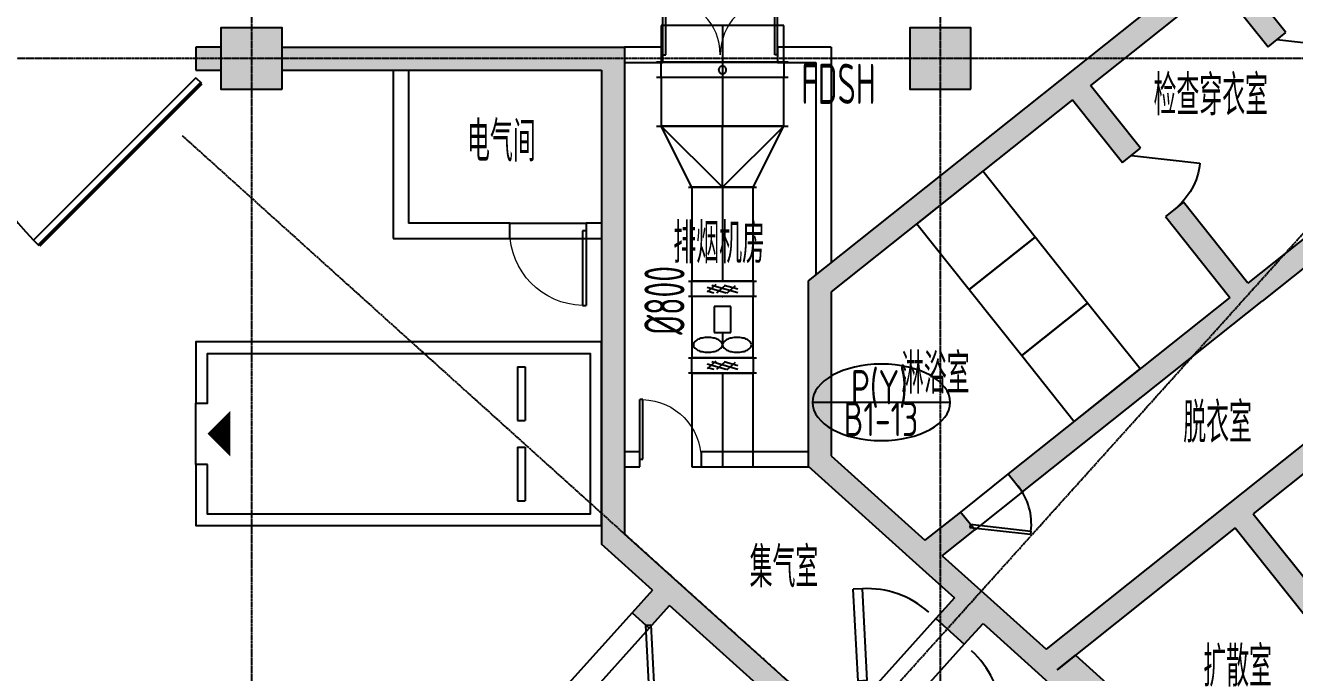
# Model space of a CAD drawing. Extents: x -20827274 to 1300756471, y -549375 to 3431892.
# Drawn here: x 65788 to 82370, y -263530 to -255077 of the extents above; entities that cross this region are included whole.
import ezdxf

# ---------------------------------------------------------------- set-up
doc = ezdxf.new("R2010")
doc.units = 0
doc.header["$LTSCALE"] = 10
for name, pattern in [('CENTER2', [1.125, 0.75, -0.125, 0.125, -0.125]), ('暖附图底图$0$DASH', [0.35, 0.25, -0.1]), ('暖附图底图$0$DOTE', [2.42, 2, -0.2, 0.02, -0.2])]:
    doc.linetypes.add(name, pattern=pattern)
for name, color, linetype in [('1-zs', 3, 'Continuous'), ('1-标注暖通', 4, 'Continuous'), ('DUCT-排烟中心线', 5, 'CENTER2'), ('DUCT-排烟标注', 3, 'Continuous'), ('DUCT-排烟法兰', 4, 'Continuous'), ('DUCT-排烟管', 2, 'Continuous'), ('DUCT-排烟管端线', 4, 'Continuous'), ('DUCT-排烟管设备', 7, 'Continuous'), ('DUCT-排烟阀门', 7, 'Continuous'), ('H-暖通设备', 181, 'Continuous'), ('PUB_HATCH', 8, 'Continuous'), ('暖附图底图$0$00-停车位', 8, 'Continuous'), ('暖附图底图$0$1-标注暖通', 8, 'Continuous'), ('暖附图底图$0$A-COLUMN', 8, 'Continuous'), ('暖附图底图$0$A-ROOM_NAME', 8, 'Continuous'), ('暖附图底图$0$A-WALL', 8, 'Continuous'), ('暖附图底图$0$A-WINDOW', 8, 'Continuous'), ('暖附图底图$0$DOOR_FIRE', 8, 'Continuous'), ('暖附图底图$0$DOTE', 8, 'Continuous'), ('暖附图底图$0$PUB_HATCH', 8, 'Continuous'), ('暖附图底图$0$WINDOW', 8, 'Continuous'), ('暖附图底图$0$WINDOW_RF', 8, 'Continuous')]:
    doc.layers.add(name, color=color, linetype=linetype)
doc.styles.add('8B2_02', font='tssdeng.shx', dxfattribs={"width": 0.6, "bigfont": 'TSSDCHN.shx'})
doc.styles.add('暖附图底图$0$8B2_02', font='tssdeng.shx', dxfattribs={"width": 0.6, "bigfont": 'TSSDCHN.shx'})

# ---------------------------------------------------------------- blocks, each defined once
blk = doc.blocks.new('$轴流风机$00000011')
for p, q in [((-500, 500, 0), (-500, -500, 0)), ((500, 500, 0), (-500, 500, 0)), ((500, -500, 0), (500, 500, 0)), ((-339, 135, 0), (-339, -135, 0)), ((88, 135, 0), (-339, 135, 0)), ((88, -135, 0), (88, 135, 0)), ((88, 0, 0), (288, 0, 0)), ((-339, -135, 0), (88, -135, 0)), ((-500, -500, 0), (500, -500, 0))]:
    blk.add_line(p, q)
for centre, radius, start, end in [((355, 329, 0), 170, 129.1821, 153.0603), ((288, 410, 0), 64.8, 90, 129.1821), ((288, 410, 0), 64.8, 50.8179, 90), ((222, 329, 0), 170, 26.9397, 50.8179), ((633, 238, 0), 465, 168.1126, 180), ((633, 238, 0), 465, 180, 191.8874), ((462, 274, 0), 291, 153.0603, 168.1126), ((115, 274, 0), 291, 11.8874, 26.9397), ((-56, 238, 0), 465, 0, 11.8874), ((-56, 238, 0), 465, 348.1126, 0), ((462, 202, 0), 291, 191.8874, 206.9397), ((355, 148, 0), 170, 206.9397, 230.8179), ((288, 66, 0), 64.8, 230.8179, 270), ((288, 66, 0), 64.8, 270, 309.1821), ((222, 148, 0), 170, 309.1821, 333.0603), ((115, 202, 0), 291, 333.0603, 348.1126), ((633, -238, 0), 465, 168.1126, 180), ((462, -202, 0), 291, 153.0603, 168.1126), ((355, -148, 0), 170, 129.1821, 153.0603), ((288, -66, 0), 64.8, 90, 129.1821), ((288, -66, 0), 64.8, 50.8179, 90), ((222, -148, 0), 170, 26.9397, 50.8179), ((115, -202, 0), 291, 11.8874, 26.9397), ((-56, -238, 0), 465, 0, 11.8874), ((633, -238, 0), 465, 180, 191.8874), ((462, -274, 0), 291, 191.8874, 206.9397), ((355, -329, 0), 170, 206.9397, 230.8179), ((222, -329, 0), 170, 309.1821, 333.0603), ((115, -274, 0), 291, 333.0603, 348.1126), ((-56, -238, 0), 465, 348.1126, 0), ((288, -410, 0), 64.8, 230.8179, 270), ((288, -410, 0), 64.8, 270, 309.1821)]:
    blk.add_arc(centre, radius, start, end)
for p in [(-500, 0, 0), (500, 0, 0)]:
    blk.add_point(p)
blk = doc.blocks.new('暖附图底图$0$车位2400x5300')
at = {"layer": '暖附图底图$0$00-停车位', "color": 251}
for p, q in [((-875, -1000), (-175, -1000)), ((-875, -1100), (-875, -1000)), ((-875, -1100), (-175, -1100)), ((-175, -1100), (-175, -1000)), ((175, -1000), (875, -1000)), ((175, -1100), (175, -1000)), ((175, -1100), (875, -1100)), ((875, -1100), (875, -1000)), ((400, -5300), (-400, -5300))]:
    blk.add_line(p, q, dxfattribs=at)
blk.add_lwpolyline([(400, -5150), (400, -5300), (1200, -5300), (1200, 0), (-1200, 0), (-1200, -5300), (-400, -5300), (-400, -5150), (-1050, -5150), (-1050, -150), (1050, -150), (1050, -5150), (400, -5150)], dxfattribs=at)
blk.add_lwpolyline([(0, -5150, 0, 600, 0), (0, -4850, 600, 600, 0)], format="xyseb", dxfattribs=at)
blk = doc.blocks.new('_FZH')
blk.add_lwpolyline([(-0.5, -0.5), (0.5, -0.5), (0.5, 0.5), (-0.5, 0.5)], close=True)
at = {"layer": 'PUB_HATCH'}
blk.add_solid([(-0.5, -0.5), (0.5, -0.5), (-0.5, 0.5), (0.5, 0.5)], dxfattribs=at)
blk = doc.blocks.new('暖附图底图$0$$DorLib2D$00000091')
for p, q in [((-0.5, 0.0417), (-0.1464, 0.3952)), ((-0.1464, 0.3952), (-0.1582, 0.407)), ((0.1464, 0.3952), (0.1582, 0.407)), ((0.5, 0.0417), (0.1464, 0.3952)), ((-0.5, 0.0417), (-0.5118, 0.0535)), ((0.5, 0.0417), (0.5118, 0.0535))]:
    blk.add_line(p, q)
at = {"const_width": 0.00833}
for points in [[(-0.5118, 0.0535), (-0.1582, 0.407)], [(0.5118, 0.0535), (0.1582, 0.407)]]:
    blk.add_lwpolyline(points, dxfattribs=at)
for centre, start, end in [((-0.5, 0.0417), 0, 45), ((0.5, 0.0417), 135, 180)]:
    blk.add_arc(centre, 0.5, start, end)
blk = doc.blocks.new('暖附图底图$0$$DorLib2D$00000081')
for p, q in [((-0.207, 0.774), (-0.169, 0.811)), ((0.5, 0.067), (-0.207, 0.774)), ((0.538, 0.104), (-0.169, 0.811)), ((0.5, 0.067), (0.538, 0.104))]:
    blk.add_line(p, q)
blk.add_arc((0.5, 0.067), 1, 135, 180)
blk = doc.blocks.new('暖附图底图$0$$DorLib2D$00000075')
for p, q in [((-0.207, 1.02), (-0.136, 1.09)), ((0.5, 0.313), (-0.207, 1.02)), ((0.5, 0.313), (0.571, 0.383)), ((0.5, -0.313), (-0.207, -1.02)), ((0.571, -0.383), (-0.136, -1.09)), ((0.5, -0.313), (0.571, -0.383)), ((-0.207, -1.02), (-0.136, -1.09))]:
    blk.add_line(p, q)
at = {"const_width": 0.0625}
blk.add_lwpolyline([(0.571, 0.383), (-0.136, 1.09)], dxfattribs=at)
for centre, start, end in [((0.5, 0.313), 135, 180), ((0.5, -0.313), 180, 225)]:
    blk.add_arc(centre, 1, start, end)
blk = doc.blocks.new('暖附图底图$0$$DorLib2D$00000114')
at = {"color": 0}
blk.add_line((0.5, 0), (-0.207, 0.707), dxfattribs=at)
blk.add_arc((0.5, 0), 1, 135, 180, dxfattribs=at)
blk = doc.blocks.new('暖附图底图$0$$DorLib2D$00000002')
for p, q in [((-0.5, 0), (-0.5, 0.4875)), ((-0.475, 0.4875), (-0.5, 0.4875)), ((-0.475, 0), (-0.475, 0.4875)), ((0.475, 0), (0.475, 0.4875)), ((0.475, 0.4875), (0.5, 0.4875)), ((0.5, 0), (0.5, 0.4875)), ((-0.5, 0), (-0.475, 0)), ((0.5, 0), (0.475, 0))]:
    blk.add_line(p, q)
at = {"lineweight": 13}
for centre, start, end in [((-0.4875, 0), 0, 88.53072), ((0.4875, 0), 91.46928, 180)]:
    blk.add_arc(centre, 0.4875, start, end, dxfattribs=at)
blk = doc.blocks.new('暖附图底图$0$$DorLib2D$00000001')
for p, q in [((0.45, 0.975), (0.5, 0.975)), ((0.45, 0), (0.45, 0.975)), ((0.5, 0), (0.5, 0.975)), ((0.5, 0), (0.45, 0))]:
    blk.add_line(p, q)
at = {"lineweight": 13}
blk.add_arc((0.475, 0), 0.975, 91.4693, 180, dxfattribs=at)
blk = doc.blocks.new('暖附图底图$0$AFSFCS')
at = {"layer": '暖附图底图$0$PUB_HATCH'}
for points in [[(81462.7, -254332), (81416.3, -254113.3), (79516.1, -255626.5), (79562.5, -255845.3), (79703, -255861.2), (81368.6, -254534.8)], [(81368.6, -254534.8), (82022.7, -255356.2), (82257.3, -255169.3), (81603.2, -254348), (81462.7, -254332)], [(68341.4, -255660.4), (68341.4, -255360.4), (68016.4, -255360.4), (68016.4, -255660.4)], [(69141.4, -255360.4), (69141.4, -255660.4), (70691.4, -255660.4), (70691.4, -255360.4)], [(70691.4, -255360.4), (70691.4, -255660.4), (73316.4, -255660.4), (73616.4, -255360.4)], [(73616.4, -255360.4), (73316.4, -255660.4), (73316.4, -257760.4), (73616.4, -257760.4)], [(79562.5, -255845.3), (79516.1, -255626.5), (76016.4, -258413.6), (76316.4, -258558.2), (79468.3, -256048.1)], [(79468.3, -256048.1), (80122.4, -256869.5), (80357.1, -256682.6), (79703, -255861.2), (79562.5, -255845.3)], [(83635.1, -257140.2), (83424.3, -257116.3), (81758.8, -258442.7), (81742.8, -258583.2), (81945.7, -258677.3), (83611.2, -257351)], [(81758.8, -258442.7), (80917.8, -257386.6), (80683.1, -257573.5), (81524.1, -258629.6), (81742.8, -258583.2)], [(73616.4, -257760.4), (73316.4, -257760.4), (73316.4, -260744.7), (73616.4, -260744.7)], [(76316.4, -258558.2), (76016.4, -258413.6), (76016.4, -260832.7), (76316.4, -260699.1)], [(81524.1, -258629.6), (78629.8, -260934.5), (78816.7, -261169.2), (81945.7, -258677.3), (81742.8, -258583.2)], [(85154.1, -258806.8), (84732.5, -258759), (81525.3, -261313.1), (81649.9, -261469.6), (81829.5, -261454.4)], [(73616.4, -260744.7), (73316.4, -260744.7), (73316.4, -261854.2), (73616.4, -261720.6)], [(76316.4, -260699.1), (76016.4, -260832.7), (77553.8, -262216.9), (77620.5, -262007.9), (77540.9, -261801.6)], [(81649.9, -261469.6), (81525.3, -261313.1), (79123, -263226.2), (79092.6, -263378.3), (79269.8, -263492.9), (81594.9, -261641.3)], [(77766.9, -262005.2), (78190.8, -261667.5), (78004, -261432.9), (77540.9, -261801.6), (77620.5, -262007.9)], [(81649.9, -261469.6), (81594.9, -261641.3), (83224.1, -263687.2), (83403.8, -263672), (83458.8, -263500.3), (81829.5, -261454.4)], [(74196.9, -262512.4), (74405.1, -262430.7), (73616.4, -261720.6), (73316.4, -261854.2), (73981.4, -262452.9)], [(77620.5, -262007.9), (77553.8, -262216.9), (77927.7, -262553.6), (78192.8, -262657.7), (78351.4, -262531.4), (77766.9, -262005.2)], [(73981.4, -262452.9), (73713.7, -262750.2), (73936.7, -262950.9), (74204.3, -262653.7), (74196.9, -262512.4)], [(76136.5, -264393.4), (76337.3, -264170.5), (74405.1, -262430.7), (74196.9, -262512.4), (74204.3, -262653.7)], [(77927.7, -262553.6), (77682.9, -262825.4), (78054.5, -263160), (78299.2, -262888.2), (78192.8, -262657.7)], [(78192.8, -262657.7), (78299.2, -262888.2), (78885.1, -263415.7), (79092.6, -263378.3), (79123, -263226.2), (78351.4, -262531.4)], [(79507.7, -263303.4), (78885.1, -263415.7), (79906.6, -264335.4), (80241.2, -263963.9)], [(79092.6, -263378.3), (79507.7, -263303.4), (79269.8, -263492.9)]]:
    blk.add_hatch(color=256, dxfattribs=at).paths.add_polyline_path(points)
for points in [[(78980.2, -257843), (78295, -256982.6), (77434.5, -257667.8), (78119.7, -258528.3)], [(79665.5, -258703.5), (78980.2, -257843), (78119.7, -258528.3), (78805, -259388.8)], [(80350.7, -259564), (79665.5, -258703.5), (78805, -259388.8), (79490.2, -260249.2)]]:
    blk.add_lwpolyline(points, close=True)
at = {"layer": '暖附图底图$0$A-WALL'}
for p, q in [((81416.3, -254113.3), (79516.1, -255626.5)), ((82257.3, -255169.3), (81603.2, -254348)), ((81368.6, -254534.8), (79703, -255861.2)), ((81368.6, -254534.8), (82022.7, -255356.2)), ((82022.7, -255356.2), (82257.3, -255169.3)), ((68341.4, -255360.4), (68016.4, -255360.4)), ((68016.4, -255360.4), (68016.4, -255660.4)), ((69141.4, -255360.4), (70691.4, -255360.4)), ((70691.4, -255360.4), (73616.4, -255360.4)), ((73616.4, -255360.4), (73616.4, -257760.4)), ((74116.4, -255360.4), (73616.4, -255360.4)), ((73616.4, -255360.4), (73616.4, -255560.4)), ((74116.4, -255560.4), (74116.4, -255360.4)), ((76316.4, -255360.4), (75616.4, -255360.4)), ((75616.4, -255360.4), (75616.4, -255560.4)), ((76316.4, -255360.4), (76316.4, -258174.7)), ((68016.4, -255660.4), (68341.4, -255660.4)), ((69141.4, -255660.4), (70691.4, -255660.4)), ((70591.4, -255660.4), (70591.4, -257860.4)), ((70691.4, -255660.4), (73316.4, -255660.4)), ((70791.4, -255660.4), (70791.4, -257660.4)), ((73316.4, -255660.4), (73316.4, -257760.4)), ((73616.4, -255560.4), (74116.4, -255560.4)), ((75616.4, -255560.4), (76116.4, -255560.4)), ((79516.1, -255626.5), (76016.4, -258413.6)), ((76116.4, -255560.4), (76116.4, -258334)), ((80357.1, -256682.6), (79703, -255861.2)), ((79468.3, -256048.1), (76316.4, -258558.2)), ((79468.3, -256048.1), (80122.4, -256869.5)), ((80122.4, -256869.5), (80357.1, -256682.6)), ((83424.3, -257116.3), (81758.8, -258442.7)), ((83611.2, -257351), (81945.7, -258677.3)), ((80917.8, -257386.6), (80683.1, -257573.5)), ((81758.8, -258442.7), (80917.8, -257386.6)), ((72116.4, -257660.4), (70791.4, -257660.4)), ((72116.4, -257860.4), (72116.4, -257660.4)), ((73316.4, -257660.4), (73116.4, -257660.4)), ((73116.4, -257660.4), (73116.4, -257860.4)), ((80683.1, -257573.5), (81524.1, -258629.6)), ((73316.4, -257760.4), (73316.4, -260744.7)), ((73616.4, -257760.4), (73616.4, -260744.7)), ((70591.4, -257860.4), (72116.4, -257860.4)), ((73116.4, -257860.4), (73316.4, -257860.4)), ((76016.4, -258413.6), (76016.4, -260832.7)), ((76316.4, -258558.2), (76316.4, -260699.1)), ((81524.1, -258629.6), (78629.8, -260934.5)), ((78816.7, -261169.2), (81945.7, -258677.3)), ((84732.5, -258759), (81525.3, -261313.1)), ((85154.1, -258806.8), (81829.5, -261454.4)), ((73816.4, -260644.7), (73616.4, -260644.7)), ((73816.4, -260844.7), (73816.4, -260644.7)), ((76016.4, -260644.7), (74616.4, -260644.7)), ((74616.4, -260644.7), (74616.4, -260844.7)), ((73316.4, -260744.7), (73316.4, -261854.2)), ((73616.4, -260744.7), (73616.4, -261720.6)), ((76016.4, -260832.7), (77553.8, -262216.9)), ((76316.4, -260699.1), (77540.9, -261801.6)), ((73616.4, -260844.7), (73816.4, -260844.7)), ((74616.4, -260844.7), (76029.8, -260844.7)), ((78629.8, -260934.5), (78816.7, -261169.2)), ((81525.3, -261313.1), (79123, -263226.2)), ((78004, -261432.9), (77540.9, -261801.6)), ((78190.8, -261667.5), (78004, -261432.9)), ((81829.5, -261454.4), (83458.8, -263500.3)), ((77766.9, -262005.2), (78190.8, -261667.5)), ((81594.9, -261641.3), (79269.8, -263492.9)), ((81594.9, -261641.3), (83224.1, -263687.2)), ((74405.1, -262430.7), (73616.4, -261720.6)), ((73981.4, -262452.9), (73316.4, -261854.2)), ((77766.9, -262005.2), (78351.4, -262531.4)), ((77553.8, -262216.9), (77927.7, -262553.6)), ((73981.4, -262452.9), (73713.7, -262750.2)), ((76337.3, -264170.5), (74405.1, -262430.7)), ((73936.7, -262950.9), (74204.3, -262653.7)), ((76136.5, -264393.4), (74204.3, -262653.7)), ((77927.7, -262553.6), (77682.9, -262825.4)), ((78351.4, -262531.4), (79123, -263226.2)), ((73713.7, -262750.2), (73936.7, -262950.9)), ((77682.9, -262825.4), (78054.5, -263160)), ((78054.5, -263160), (78299.2, -262888.2)), ((78299.2, -262888.2), (78885.1, -263415.7)), ((79269.8, -263492.9), (79507.7, -263303.4)), ((79507.7, -263303.4), (80241.2, -263963.9)), ((78885.1, -263415.7), (79906.6, -264335.4)), ((78885.1, -263415.7), (78885.1, -263415.7))]:
    blk.add_line(p, q, dxfattribs=at)
at = {"layer": '暖附图底图$0$DOTE', "color": 16, "linetype": '暖附图底图$0$DOTE', "ltscale": 1.5}
for p, q in [((68741.4, -155629.3), (68741.4, -385768.2)), ((77741.4, -155629.3), (77741.4, -385768.2))]:
    blk.add_line(p, q, dxfattribs=at)
at = {"layer": '暖附图底图$0$DOTE', "color": 127, "linetype": '暖附图底图$0$DOTE', "ltscale": 1.5}
for p, q in [((-19282.2, -370815), (113456.9, -223393.3)), ((145070.3, -255510.4), (16241.4, -255510.4)), ((67835.9, -256515.8), (91475.1, -277800.6))]:
    blk.add_line(p, q, dxfattribs=at)
at = {"layer": '暖附图底图$0$WINDOW'}
for p, q in [((72116.4, -257660.4), (73116.4, -257660.4)), ((72116.4, -257860.4), (73116.4, -257860.4))]:
    blk.add_line(p, q, dxfattribs=at)
at = {"layer": '暖附图底图$0$WINDOW_RF'}
for p, q in [((78629.8, -260934.5), (78004, -261432.9)), ((78816.7, -261169.2), (78190.8, -261667.5)), ((73713.7, -262750.2), (72843.9, -263716.3)), ((77682.9, -262825.4), (76880, -263717.2)), ((73936.7, -262950.9), (73066.8, -263917)), ((78054.5, -263160), (77251.5, -264051.7))]:
    blk.add_line(p, q, dxfattribs=at)
at = {"layer": '暖附图底图$0$00-停车位', "rotation": 270}
blk.add_blockref('暖附图底图$0$车位2400x5300', (73316.4, -260410.4), dxfattribs=at)
at = {"layer": '暖附图底图$0$A-COLUMN', "xscale": 800, "yscale": 800, "zscale": 800, "rotation": 90}
for p in [(68741.4, -255510.4), (77741.4, -255510.4)]:
    blk.add_blockref('_FZH', p, dxfattribs=at)
at = {"layer": '暖附图底图$0$A-WINDOW', "xscale": 900, "yscale": -900, "zscale": 300, "rotation": 128.5325870243769}
for p in [(82420.3, -255614.8), (80520.1, -257128)]:
    blk.add_blockref('暖附图底图$0$$DorLib2D$00000114', p, dxfattribs=at)
at = {"layer": '暖附图底图$0$DOOR_FIRE', "zscale": 200}
for name, p, xscale, yscale, rotation in [('暖附图底图$0$$DorLib2D$00000002', (74866.4, -255460.4), 1500, 1500, 4.518355872649028e-09), ('暖附图底图$0$$DorLib2D$00000001', (74216.4, -260744.7), -800, 800, 4.518694042390925e-09)]:
    blk.add_blockref(name, p, dxfattribs=dict(at, xscale=xscale, yscale=yscale, rotation=rotation))
at = {"layer": '暖附图底图$0$WINDOW', "xscale": 1000, "yscale": -1000, "zscale": 200, "rotation": 359.9999999954806}
blk.add_blockref('暖附图底图$0$$DorLib2D$00000001', (72616.4, -257760.4), dxfattribs=at)
at = {"layer": '暖附图底图$0$WINDOW_RF'}
for name, p, xscale, yscale, zscale, rotation in [('暖附图底图$0$$DorLib2D$00000091', (65016.4, -255510.4), -6000, -6000, 300, 4.51973835214005e-09), ('暖附图底图$0$$DorLib2D$00000081', (78410.3, -261301), 800, 800, 300, 218.5325870243508), ('暖附图底图$0$$DorLib2D$00000075', (77467.2, -263438.6), 1200, 1200, 500, 228.0000000000113), ('暖附图底图$0$$DorLib2D$00000081', (73390.3, -263333.6), -1300, 1300, 300, 228.0000000000111)]:
    blk.add_blockref(name, p, dxfattribs=dict(at, xscale=xscale, yscale=yscale, zscale=zscale, rotation=rotation))
at = {"layer": '暖附图底图$0$A-ROOM_NAME', "style": '暖附图底图$0$8B2_02', "width": 0.6}
for s, p in [('检查穿衣室', (80527.3, -256253.1)), ('电气间', (71557.9, -256855.1)), ('排烟机房', (74253.2, -258183.6)), ('淋浴室', (77226.6, -259888)), ('脱衣室', (80915.2, -260528.9)), ('集气室', (75250.4, -262416.7)), ('扩散室', (81177.3, -263713.4))]:
    blk.add_text(s, height=525, dxfattribs=at).set_placement(p)
blk = doc.blocks.new('暖附图底图')
at = {"layer": '暖附图底图$0$1-标注暖通', "linetype": '暖附图底图$0$DASH'}
blk.add_blockref('暖附图底图$0$AFSFCS', (500000, 0), dxfattribs=at)

msp = doc.modelspace()

# ---------------------------------------------------------------- linework, layer by layer
at = {"layer": 'DUCT-排烟中心线'}
for p, q in [((74895.4, -255077), (74895.4, -255558.4)), ((74895.4, -255758.8), (74895.4, -256391.5)), ((74895.4, -257191.7), (74895.4, -256391.7)), ((74895.4, -257191.9), (74895.4, -258417.7)), ((74895.4, -258417.9), (74895.4, -258418.1)), ((74895.4, -259618.7), (74895.4, -259618.5)), ((74895.4, -259618.9), (74895.4, -260844.7))]:
    msp.add_line(p, q, dxfattribs=at)
at = {"layer": 'DUCT-排烟法兰'}
for p, q in [((75755.4, -255558.5), (74035.4, -255558.5)), ((75755.4, -255758.7), (74035.4, -255758.7)), ((74035.4, -256391.6), (75755.4, -256391.6)), ((74450.4, -257191.8), (75340.4, -257191.8)), ((74450.4, -258417.8), (75340.4, -258417.8)), ((75340.4, -258618.2), (74450.4, -258618.2)), ((74450.4, -259418.4), (75340.4, -259418.4)), ((75340.4, -259618.8), (74450.4, -259618.8))]:
    msp.add_line(p, q, dxfattribs=at)
at = {"layer": 'DUCT-排烟法兰', "color": 18, "true_color": 0x000000}
for p in [(74895.4, -255077, 500), (74895.4, -255558.4, 500), (74895.4, -255558.6, 500), (74895.4, -255758.6, 500), (74895.4, -255758.8, 500), (74895.4, -256391.5, 500), (74895.4, -256391.7, 500), (74895.4, -257191.7, 500), (74895.4, -257191.9, 500), (74895.4, -258417.7, 500), (74895.4, -258417.9, 500), (74895.4, -258618.1, 500), (74895.4, -258618.3, 500), (74895.4, -259418.3, 500), (74895.4, -259418.5, 500), (74895.4, -259618.7, 500), (74895.4, -259618.9, 500)]:
    msp.add_point(p, dxfattribs=at)
at = {"layer": 'DUCT-排烟管'}
for p, q in [((74095.4, -255077), (74095.4, -255558.4)), ((75695.4, -255077), (74095.4, -255077)), ((75695.4, -255558.4), (75695.4, -255077)), ((74095.4, -255558.4), (75695.4, -255558.4)), ((74095.4, -255758.6), (74095.4, -255558.6)), ((75695.4, -255558.6), (75695.4, -255758.6)), ((74095.4, -255758.8), (74095.4, -256391.5)), ((75695.4, -255758.8), (74095.4, -255758.8)), ((75695.4, -256391.5), (75695.4, -255758.8)), ((74095.4, -256391.5), (75695.4, -256391.5)), ((74495.4, -257191.7), (74095.4, -256391.7)), ((74895.4, -257191.7), (74095.4, -256391.7)), ((74895.4, -257191.7), (75695.4, -256391.7)), ((75295.4, -257191.7), (75695.4, -256391.7)), ((74495.4, -257191.9), (74495.4, -258417.7)), ((75295.4, -257191.9), (74495.4, -257191.9)), ((75295.4, -258417.7), (75295.4, -257191.9)), ((74495.4, -258417.7), (75295.4, -258417.7)), ((74495.4, -258417.9), (74495.4, -258418.1)), ((74495.4, -258618.1), (74495.4, -258418.1)), ((75295.4, -258417.9), (75295.4, -258418.1)), ((75295.4, -258418.1), (75295.4, -258618.1)), ((74495.4, -259618.5), (74495.4, -259418.5)), ((75295.4, -259418.5), (75295.4, -259618.5)), ((74495.4, -259618.7), (74495.4, -259618.5)), ((74495.4, -259618.9), (74495.4, -260844.7)), ((75295.4, -259618.9), (74495.4, -259618.9)), ((75295.4, -259618.7), (75295.4, -259618.5)), ((75295.4, -260844.7), (75295.4, -259618.9)), ((74495.4, -260844.7), (75295.4, -260844.7))]:
    msp.add_line(p, q, dxfattribs=at)
at = {"layer": 'DUCT-排烟管', "color": 18, "true_color": 0x000000}
for p in [(74895.4, -256391.7, 500), (74895.4, -257191.7, 500), (74895.4, -258417.9, 500), (74895.4, -258418.1, 500), (74895.4, -259618.5, 500), (74895.4, -259618.7, 500)]:
    msp.add_point(p, dxfattribs=at)
at = {"layer": 'DUCT-排烟管端线'}
for p, q in [((75695.4, -255558.6), (74095.4, -255558.6)), ((75695.4, -255758.6), (74095.4, -255758.6)), ((75695.4, -256391.7), (74095.4, -256391.7)), ((74495.4, -257191.7), (75295.4, -257191.7)), ((75295.4, -258417.9), (74495.4, -258417.9)), ((74495.4, -258418.1), (75295.4, -258418.1)), ((75295.4, -258418.1), (74495.4, -258418.1)), ((75295.4, -258618.1), (74495.4, -258618.1)), ((75295.4, -259418.5), (74495.4, -259418.5)), ((75295.4, -259618.5), (74495.4, -259618.5)), ((75295.4, -259618.5), (74495.4, -259618.5)), ((74495.4, -259618.7), (75295.4, -259618.7))]:
    msp.add_line(p, q, dxfattribs=at)
at = {"layer": 'DUCT-排烟阀门'}
for p, q in [((74846.3, -255649.3), (74845.5, -255655.5)), ((74845.5, -255655.5), (74845.5, -255661.8)), ((74845.5, -255661.8), (74846.3, -255668)), ((74847.8, -255643.2), (74846.3, -255649.3)), ((74846.3, -255668), (74847.8, -255674.1)), ((74850.1, -255637.3), (74847.8, -255643.2)), ((74847.8, -255674.1), (74850.1, -255679.9)), ((74853.2, -255631.8), (74850.1, -255637.3)), ((74850.1, -255679.9), (74853.2, -255685.4)), ((74856.8, -255626.7), (74853.2, -255631.8)), ((74853.2, -255685.4), (74856.8, -255690.5)), ((74861.1, -255622.2), (74856.8, -255626.7)), ((74856.8, -255690.5), (74861.1, -255695.1)), ((74866, -255618.2), (74861.1, -255622.2)), ((74861.1, -255695.1), (74866, -255699.1)), ((74871.3, -255614.8), (74866, -255618.2)), ((74877, -255612.1), (74871.3, -255614.8)), ((74882.9, -255610.2), (74877, -255612.1)), ((74889.1, -255609), (74882.9, -255610.2)), ((74895.4, -255608.6), (74889.1, -255609)), ((74895.4, -255571.1), (74895.4, -255746.1)), ((74901.6, -255609), (74895.4, -255608.6)), ((74907.8, -255610.2), (74901.6, -255609)), ((74913.8, -255612.1), (74907.8, -255610.2)), ((74919.5, -255614.8), (74913.8, -255612.1)), ((74924.8, -255618.2), (74919.5, -255614.8)), ((74929.6, -255622.2), (74924.8, -255618.2)), ((74924.8, -255699.1), (74929.6, -255695.1)), ((74933.9, -255626.7), (74929.6, -255622.2)), ((74929.6, -255695.1), (74933.9, -255690.5)), ((74937.6, -255631.8), (74933.9, -255626.7)), ((74933.9, -255690.5), (74937.6, -255685.4)), ((74940.6, -255637.3), (74937.6, -255631.8)), ((74937.6, -255685.4), (74940.6, -255679.9)), ((74942.9, -255643.2), (74940.6, -255637.3)), ((74940.6, -255679.9), (74942.9, -255674.1)), ((74944.5, -255649.3), (74942.9, -255643.2)), ((74942.9, -255674.1), (74944.5, -255668)), ((74945.3, -255655.5), (74944.5, -255649.3)), ((74944.5, -255668), (74945.3, -255661.8)), ((74945.3, -255661.8), (74945.3, -255655.5)), ((74866, -255699.1), (74871.3, -255702.4)), ((74871.3, -255702.4), (74877, -255705.1)), ((74877, -255705.1), (74882.9, -255707)), ((74882.9, -255707), (74889.1, -255708.2)), ((74889.1, -255708.2), (74895.4, -255708.6)), ((74895.4, -255708.6), (74901.6, -255708.2)), ((74901.6, -255708.2), (74907.8, -255707)), ((74907.8, -255707), (74913.8, -255705.1)), ((74913.8, -255705.1), (74919.5, -255702.4)), ((74919.5, -255702.4), (74924.8, -255699.1)), ((74695.4, -258496.7), (74942.6, -258568.1)), ((74698.5, -258556.5), (74814, -258456.5)), ((74756.2, -258468.1), (75095.4, -258566)), ((74821.1, -258568.1), (74936.5, -258468.1)), ((74916.2, -258468.1), (75095.4, -258519.8)), ((74950.6, -258576.2), (75066, -258476.2)), ((74695.4, -258542.9), (74782.6, -258568.1)), ((74695.4, -259497.1), (74942.6, -259568.5)), ((74698.5, -259556.9), (74814, -259456.9)), ((74756.2, -259468.5), (75095.4, -259566.4)), ((74821.1, -259568.5), (74936.5, -259468.5)), ((74916.2, -259468.5), (75095.4, -259520.2)), ((74950.6, -259576.6), (75066, -259476.6)), ((74695.4, -259543.3), (74782.6, -259568.5))]:
    msp.add_line(p, q, dxfattribs=at)
at = {"layer": 'H-暖通设备', "linetype": 'Continuous'}
msp.add_line((77871.1, -260000.5), (76071.1, -260000.5), dxfattribs=at)
at = {"layer": 'H-暖通设备', "linetype": 'Continuous', "extrusion": (0, 0, -1)}
msp.add_ellipse((76971.1, -260000.5), major_axis=(-900, 0), ratio=0.5555556, dxfattribs=at)

# ---------------------------------------------------------------- block references
at = {"layer": '1-zs'}
msp.add_blockref('暖附图底图', (-500000, 0), dxfattribs=at)
at = {"layer": 'DUCT-排烟管设备', "xscale": 0.8, "yscale": 0.8, "zscale": 800, "rotation": 270}
msp.add_blockref('$轴流风机$00000011', (74895.4, -259018.3, 500), dxfattribs=at)

# ---------------------------------------------------------------- texts
at = {"layer": '1-标注暖通', "style": '8B2_02', "width": 0.6}
msp.add_text('FDSH', height=525, dxfattribs=at).set_placement((75924.6, -256102.1))
at = {"layer": 'DUCT-排烟标注', "style": '8B2_02', "width": 0.6}
msp.add_text('%%C800', height=525, rotation=90, dxfattribs=at).set_placement((74400.2, -259118.4, 500))
at = {"layer": 'H-暖通设备', "linetype": 'Continuous', "style": '8B2_02', "width": 0.7}
for s, p in [('P(Y)', (76574.3, -260028.4)), ('B1-13', (76480.9, -260442.9))]:
    msp.add_text(s, height=450, dxfattribs=at).set_placement(p)

doc.saveas('drawing.dxf')
